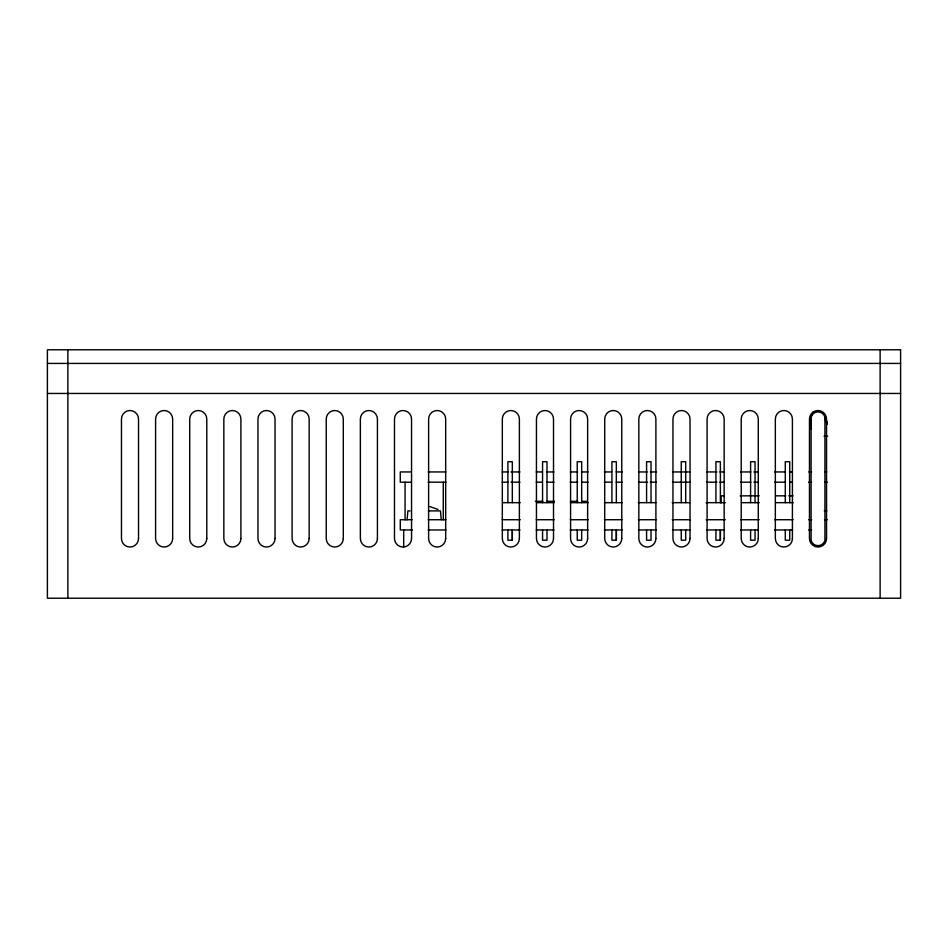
<?xml version="1.0" encoding="UTF-8"?>
<svg xmlns="http://www.w3.org/2000/svg" width="948" height="948" viewBox="0 0 948 948"><rect width="100%" height="100%" fill="white"/><g stroke="black" fill="none" stroke-linecap="round" stroke-linejoin="round"><path stroke-width="1.42" d="M512.323 540.206L512.323 529.968L512.323 540.206L507.891 540.206L507.891 529.968M616.342 540.206L616.354 529.968L616.342 540.206L611.91 540.206L611.91 529.968M720.373 540.206L720.373 529.968L720.373 540.206L715.93 540.206L715.93 529.968M407.107 519.729L407.877 510.889L410.069 510.889M811.097 417.203L811.097 540.348A7.157 7.157 0 0 0 824.926 540.348L824.926 417.203A7.157 7.157 0 0 0 811.097 417.203L810.848 429.385M47.4 363.428L900.6 363.428M47.4 393.456L900.6 393.456M824.049 436.21L827.699 436.21M410.52 471.95L400.281 471.95L400.281 482.188L410.662 482.188M428.164 471.95L445.927 471.95M502.191 471.95L508.116 471.95M511.079 471.95L519.954 471.95M536.248 471.95L542.161 471.95M546.605 471.95L554.011 471.95M570.293 471.95L577.699 471.95M582.143 471.95L588.068 471.95M604.35 471.95L611.756 471.95M616.188 471.95L622.113 471.95M638.407 471.95L647.283 471.95M650.245 471.95L656.17 471.95M672.452 471.95L690.215 471.95M706.509 471.95L716.866 471.95M719.828 471.95L724.272 471.95M740.554 471.95L750.923 471.95M753.885 471.95L758.329 471.95M774.611 471.95L784.98 471.95M789.423 471.95L792.374 471.95M808.668 471.95L811.63 471.95M824.831 471.95L826.81 471.95M428.164 482.188L445.927 482.188M502.191 482.188L508.116 482.188M511.079 482.188L519.954 482.188M536.248 482.188L542.161 482.188M546.605 482.188L554.011 482.188M570.293 482.188L577.699 482.188M582.143 482.188L588.068 482.188M604.35 482.188L611.756 482.188M616.188 482.188L622.113 482.188M638.407 482.188L647.283 482.188M650.245 482.188L656.17 482.188M672.452 482.188L690.215 482.188M706.509 482.188L716.866 482.188M719.828 482.188L724.272 482.188M740.554 482.188L750.923 482.188M753.885 482.188L758.329 482.188M774.611 482.188L784.98 482.188M789.423 482.188L792.374 482.188M808.668 482.188L811.63 482.188M824.997 482.188L827.308 482.188M724.023 495.84L721.084 495.84L721.084 502.867M740.198 495.84L759.312 495.84M775.476 495.84L785.774 495.84M788.712 495.84L793.12 495.84M535.43 501.302L542.742 501.302M547.126 501.302L554.45 501.302M570.53 501.302L577.842 501.302M582.238 501.302L586.622 501.302M502.547 502.665L520.251 502.665M536.485 502.665L554.189 502.665M570.423 502.665L588.127 502.665M604.35 502.665L622.066 502.665M638.288 502.665L655.992 502.665M672.227 502.665L689.931 502.665M706.165 502.665L725.35 502.665M741.573 502.665L759.277 502.665M775.511 502.665L793.215 502.665M428.389 510.889L440.464 510.889L441.235 519.729M824.274 510.889L826.893 510.889M412.107 519.729L400.281 519.729L400.281 529.968L412.522 529.968M428.164 519.729L445.927 519.729M502.191 519.729L520.251 519.729M536.248 519.729L554.189 519.729M570.293 519.729L588.127 519.729M604.35 519.729L622.113 519.729M638.288 519.729L656.17 519.729M672.227 519.729L690.215 519.729M706.165 519.729L725.35 519.729M740.554 519.729L759.277 519.729M774.611 519.729L793.215 519.729M808.668 519.729L811.63 519.729M824.476 519.729L827.213 519.729M428.164 529.968L445.927 529.968M502.191 529.968L519.954 529.968M536.248 529.968L554.011 529.968M570.293 529.968L588.068 529.968M604.35 529.968L622.113 529.968M638.407 529.968L656.17 529.968M672.452 529.968L690.215 529.968M706.509 529.968L724.272 529.968M740.554 529.968L758.329 529.968M774.611 529.968L792.623 529.968M808.668 529.968L811.63 529.968M429.882 506.623L437.988 509.443M827.272 422.571L824.926 417.203M827.071 422.749L825.175 419.17L827.118 424.408M880.123 349.776L880.123 598.224M789.72 502.665L789.72 461.712L785.276 461.712L785.276 502.665M789.72 529.968L789.72 540.206L785.276 540.206L785.276 529.968M755.046 502.665L755.046 461.712L750.603 461.712L750.603 502.665M755.046 529.968L755.046 540.206L750.603 540.206L750.603 529.968M720.373 502.665L720.373 461.712L715.93 461.712L715.93 502.665M685.7 502.665L685.7 461.712L681.256 461.712L681.256 502.665M685.7 529.968L685.7 540.206L681.256 540.206L681.256 529.968M651.027 502.665L651.027 461.712L646.583 461.712L646.583 502.665M651.027 529.968L651.027 540.206L646.583 540.206L646.583 529.968M616.342 502.665L616.342 461.712L611.91 461.712L611.91 502.665M581.669 502.665L581.669 461.712L577.237 461.712L577.237 502.665M581.669 529.968L581.669 540.206L577.237 540.206L577.237 529.968M546.996 502.665L546.996 461.712L542.564 461.712L542.564 502.665M546.996 529.968L546.996 540.206L542.564 540.206L542.564 529.968M512.323 502.665L512.323 461.712L507.891 461.712L507.891 502.665M443.273 482.188L443.273 519.836M405.069 482.188L405.069 519.836M403.694 529.968L403.694 547.032M67.877 349.776L67.877 598.224M811.168 416.421C810.256 423.756 811.215 412.404 813.905 411.693A10.558 10.558 0 0 0 811.168 416.421M900.6 349.776L47.4 349.776L47.4 598.224L900.6 598.224L900.6 349.776M826.538 538.5L826.538 419.052A8.532 8.532 0 0 0 818.005 410.52A8.532 8.532 0 0 0 809.474 419.052L809.474 538.5A8.532 8.532 0 0 0 818.005 547.032A8.532 8.532 0 0 0 826.538 538.5M792.41 538.5L792.41 419.052A8.532 8.532 0 0 0 783.878 410.52A8.532 8.532 0 0 0 775.346 419.052L775.346 538.5A8.532 8.532 0 0 0 783.878 547.032A8.532 8.532 0 0 0 792.41 538.5M758.282 538.5L758.282 419.052A8.532 8.532 0 0 0 749.75 410.52A8.532 8.532 0 0 0 741.218 419.052L741.218 538.5A8.532 8.532 0 0 0 749.75 547.032A8.532 8.532 0 0 0 758.282 538.5M724.154 538.5L724.154 419.052A8.532 8.532 0 0 0 715.621 410.52A8.532 8.532 0 0 0 707.09 419.052L707.09 538.5A8.532 8.532 0 0 0 715.621 547.032A8.532 8.532 0 0 0 724.154 538.5M690.025 538.5L690.025 419.052A8.532 8.532 0 0 0 681.494 410.52A8.532 8.532 0 0 0 672.962 419.052L672.962 538.5A8.532 8.532 0 0 0 681.494 547.032A8.532 8.532 0 0 0 690.025 538.5M655.898 538.5L655.898 419.052A8.532 8.532 0 0 0 647.365 410.52A8.532 8.532 0 0 0 638.834 419.052L638.834 538.5A8.532 8.532 0 0 0 647.365 547.032A8.532 8.532 0 0 0 655.898 538.5M621.77 538.5L621.77 419.052A8.532 8.532 0 0 0 613.238 410.52A8.532 8.532 0 0 0 604.706 419.052L604.706 538.5A8.532 8.532 0 0 0 613.238 547.032A8.532 8.532 0 0 0 621.77 538.5M587.641 538.5L587.641 419.052A8.532 8.532 0 0 0 579.11 410.52A8.532 8.532 0 0 0 570.577 419.052L570.577 538.5A8.532 8.532 0 0 0 579.11 547.032A8.532 8.532 0 0 0 587.641 538.5M553.514 538.5L553.514 419.052A8.532 8.532 0 0 0 544.981 410.52A8.532 8.532 0 0 0 536.45 419.052L536.45 538.5A8.532 8.532 0 0 0 544.981 547.032A8.532 8.532 0 0 0 553.514 538.5M519.386 538.5L519.386 419.052A8.532 8.532 0 0 0 510.854 410.52A8.532 8.532 0 0 0 502.322 419.052L502.322 538.5A8.532 8.532 0 0 0 510.854 547.032A8.532 8.532 0 0 0 519.386 538.5M445.679 538.5L445.679 419.052A8.532 8.532 0 0 0 437.147 410.52A8.532 8.532 0 0 0 428.615 419.052L428.615 538.5A8.532 8.532 0 0 0 437.147 547.032A8.532 8.532 0 0 0 445.679 538.5M411.551 538.5L411.551 419.052A8.532 8.532 0 0 0 403.019 410.52A8.532 8.532 0 0 0 394.486 419.052L394.486 538.5A8.532 8.532 0 0 0 403.019 547.032A8.532 8.532 0 0 0 411.551 538.5M377.423 538.5L377.423 419.052A8.532 8.532 0 0 0 368.891 410.52A8.532 8.532 0 0 0 360.359 419.052L360.359 538.5A8.532 8.532 0 0 0 368.891 547.032A8.532 8.532 0 0 0 377.423 538.5M343.295 538.5L343.295 419.052A8.532 8.532 0 0 0 334.762 410.52A8.532 8.532 0 0 0 326.231 419.052L326.231 538.5A8.532 8.532 0 0 0 334.762 547.032A8.532 8.532 0 0 0 343.295 538.5M309.166 538.5L309.166 419.052A8.532 8.532 0 0 0 300.635 410.52A8.532 8.532 0 0 0 292.103 419.052L292.103 538.5A8.532 8.532 0 0 0 300.635 547.032A8.532 8.532 0 0 0 309.166 538.5M275.038 538.5L275.038 419.052A8.532 8.532 0 0 0 266.507 410.52A8.532 8.532 0 0 0 257.974 419.052L257.974 538.5A8.532 8.532 0 0 0 266.507 547.032A8.532 8.532 0 0 0 275.038 538.5M240.911 538.5L240.911 419.052A8.532 8.532 0 0 0 232.379 410.52A8.532 8.532 0 0 0 223.847 419.052L223.847 538.5A8.532 8.532 0 0 0 232.379 547.032A8.532 8.532 0 0 0 240.911 538.5M206.782 538.5L206.782 419.052A8.532 8.532 0 0 0 198.251 410.52A8.532 8.532 0 0 0 189.719 419.052L189.719 538.5A8.532 8.532 0 0 0 198.251 547.032A8.532 8.532 0 0 0 206.782 538.5M172.654 538.5L172.654 419.052A8.532 8.532 0 0 0 164.123 410.52A8.532 8.532 0 0 0 155.591 419.052L155.591 538.5A8.532 8.532 0 0 0 164.123 547.032A8.532 8.532 0 0 0 172.654 538.5M138.527 538.5L138.527 419.052A8.532 8.532 0 0 0 129.995 410.52A8.532 8.532 0 0 0 121.463 419.052L121.463 538.5A8.532 8.532 0 0 0 129.995 547.032A8.532 8.532 0 0 0 138.527 538.5"/></g></svg>
